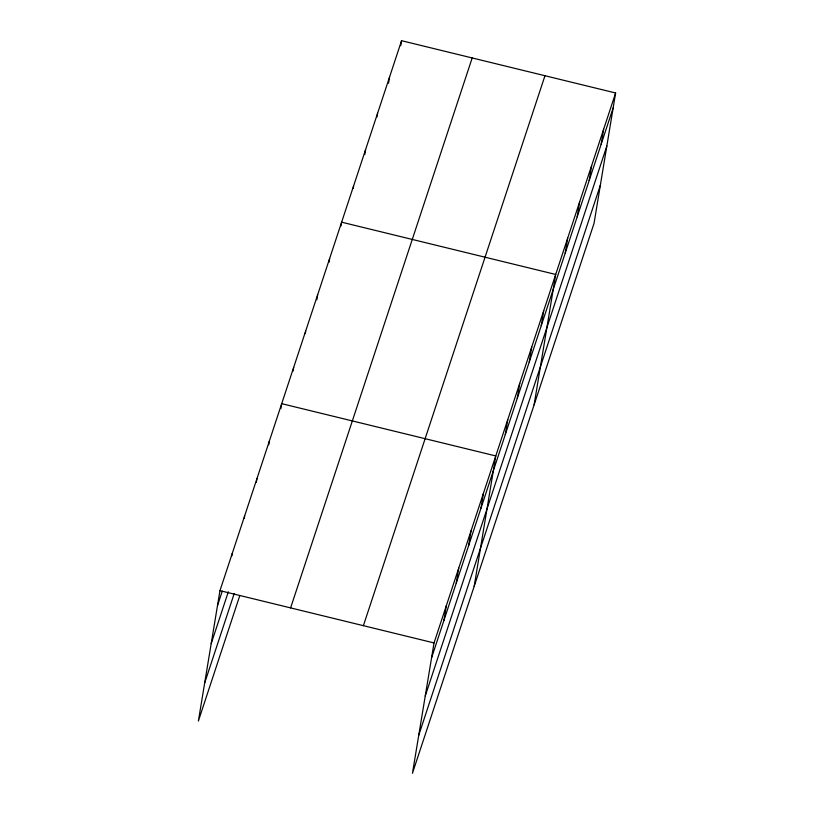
<?xml version="1.0" encoding="UTF-8"?>
<svg xmlns="http://www.w3.org/2000/svg" width="814" height="814" viewBox="0 0 814 814"><rect width="100%" height="100%" fill="white"/><g stroke="black" fill="none" stroke-linecap="round" stroke-linejoin="round"><path stroke-width="1.22" d="M615.618 92.979L434.035 642.928L412.444 773.3L594.037 223.351L615.618 92.979L401.556 40.7L219.963 590.649L198.382 721.021L239.804 595.563M231.898 555.748L232.316 553.255M244.251 518.355L244.658 515.862M256.39 482.203L257.01 478.459M268.742 444.8L269.353 441.066M280.881 408.659L281.705 403.673L495.767 455.942L474.186 586.314M293.071 371.113L293.691 367.368M305.26 333.567L305.677 331.074M316.829 299.766L317.663 294.78M329.029 262.22L329.639 258.486M341.005 225.926L341.626 222.181L555.697 274.46L534.106 404.833M353.205 188.38L353.612 185.887M364.774 154.579L365.598 149.593M376.963 117.033L377.584 113.299M388.532 83.231L389.57 76.994M400.722 45.686L401.556 40.7M443.905 620.492L446.377 605.535M456.247 583.089L458.73 568.131M468.599 545.695L471.072 530.738M480.942 508.302L483.424 493.345M505.28 434.605L507.753 419.648M517.266 398.311L519.739 383.353M529.253 362.006L531.725 347.049M541.229 325.712L543.711 310.755M565.201 253.123L567.673 238.166M577.187 216.819L579.66 201.862M589.173 180.525L591.646 165.568M601.159 144.231L603.632 129.273M217.491 605.606L222.273 591.137M211.182 643.691L228.317 591.819M204.69 682.936L234.167 593.671M290.608 607.905L472.191 57.947M363.39 625.681L544.973 75.722M431.552 657.885L613.146 107.936M425.254 695.97L606.837 146.021M418.752 735.215L600.335 185.256M219.963 590.649L434.035 642.928"/></g></svg>
